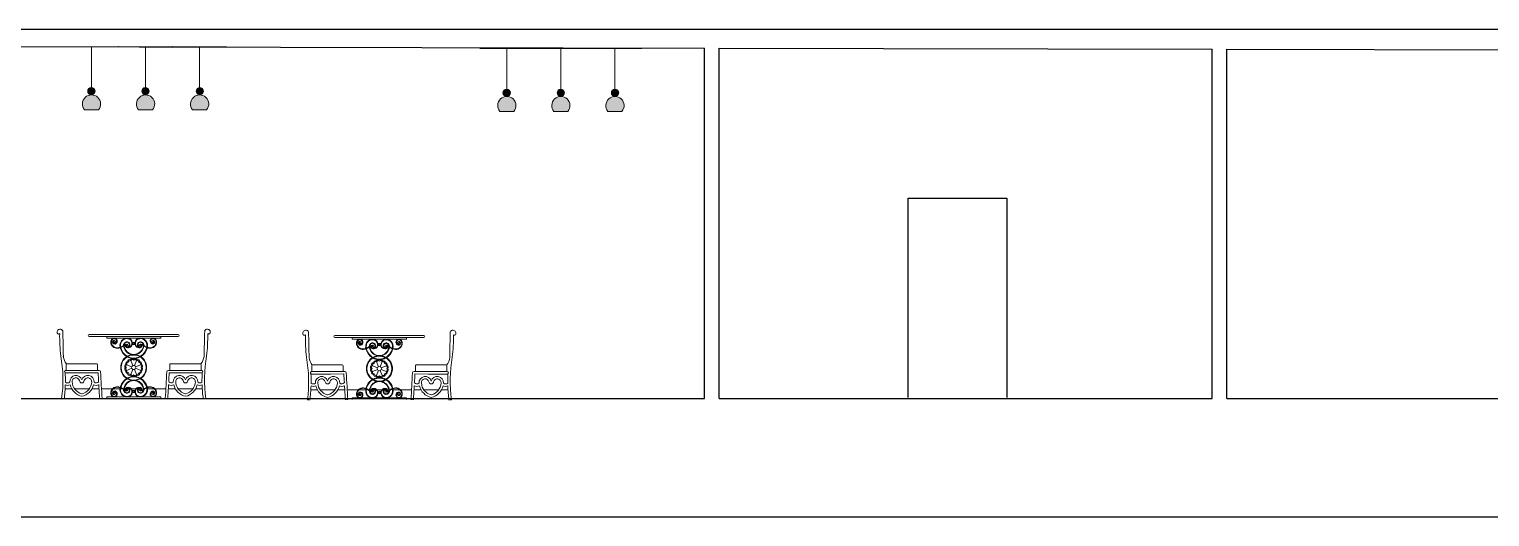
# Model space of a CAD drawing. Header units: millimetres. Extents: x -315744025 to 315695903, y -17416609 to 215511297.
# Drawn here: x 546345 to 561164, y 144005 to 148955 of the extents above; entities that cross this region are included whole.
import ezdxf

# ---------------------------------------------------------------- set-up
doc = ezdxf.new("R2010")
doc.units = ezdxf.units.MM
doc.layers.add('finiture', color=7, linetype='Continuous', lineweight=20)

msp = doc.modelspace()

# ---------------------------------------------------------------- hatches: boundary and pattern name
at = {"layer": 'finiture', "linetype": 'ByBlock'}
h = msp.add_hatch(color=41, dxfattribs=at)
h.dxf.hatch_style = 1
h.set_gradient(color1=(241, 214, 126), color2=(242, 217, 136), rotation=90, one_color=1, tint=0.74, name='INVCURVED')
h.paths.add_polyline_path([(546938, 148325, -1), (547013, 148325, -0.402801), (546977, 148287, -0.635581), (547048, 148136), (546906, 148136, -0.627689), (546975, 148287, -0.409373)])
at = {"layer": 'finiture'}
h = msp.add_hatch(color=8, dxfattribs=at)
h.dxf.hatch_style = 1
h.set_gradient(color1=(126, 114, 99), color2=(86, 77, 67), rotation=135, one_color=1, tint=0.3, name='HEMISPHERICAL')
h.paths.add_polyline_path([(546977, 148287, 0.402801), (547013, 148325, 1), (546938, 148325, 0.409373), (546975, 148287, -0.005642)])
at = {"layer": 'finiture', "linetype": 'ByBlock'}
h = msp.add_hatch(color=201, dxfattribs=at)
h.dxf.hatch_style = 1
h.set_gradient(color1=(214, 126, 241), color2=(217, 136, 242), rotation=90, one_color=1, tint=0.74, name='INVCURVED')
h.paths.add_polyline_path([(547487, 148325, -1), (547562, 148325, -0.402801), (547526, 148287, -0.635581), (547597, 148136), (547454, 148136, -0.627689), (547523, 148287, -0.409373)])
at = {"layer": 'finiture'}
h = msp.add_hatch(color=8, dxfattribs=at)
h.dxf.hatch_style = 1
h.set_gradient(color1=(126, 114, 99), color2=(86, 77, 67), rotation=135, one_color=1, tint=0.3, name='HEMISPHERICAL')
h.paths.add_polyline_path([(547526, 148287, 0.402801), (547562, 148325, 1), (547487, 148325, 0.409373), (547523, 148287, -0.005642)])
h = msp.add_hatch(color=8, dxfattribs=at)
h.dxf.hatch_style = 1
h.set_gradient(color1=(126, 114, 99), color2=(86, 77, 67), rotation=135, one_color=1, tint=0.3, name='HEMISPHERICAL')
h.paths.add_polyline_path([(548074, 148287, -0.005642), (548076, 148287, 0.409373), (548113, 148325, 1), (548038, 148325, 0.402801)])
at = {"layer": 'finiture', "linetype": 'ByBlock'}
h = msp.add_hatch(color=41, dxfattribs=at)
h.dxf.hatch_style = 1
h.set_gradient(color1=(241, 214, 126), color2=(242, 217, 136), rotation=90, one_color=1, tint=0.74, name='INVCURVED')
h.paths.add_polyline_path([(551152, 148309, -1), (551227, 148309, -0.402801), (551191, 148272, -0.635581), (551262, 148120), (551120, 148120, -0.627689), (551189, 148272, -0.409373)])
at = {"layer": 'finiture'}
h = msp.add_hatch(color=8, dxfattribs=at)
h.dxf.hatch_style = 1
h.set_gradient(color1=(126, 114, 99), color2=(86, 77, 67), rotation=135, one_color=1, tint=0.3, name='HEMISPHERICAL')
h.paths.add_polyline_path([(551191, 148272, 0.402801), (551227, 148309, 1), (551152, 148309, 0.409373), (551189, 148272, -0.005642)])
at = {"layer": 'finiture', "linetype": 'ByBlock'}
h = msp.add_hatch(color=201, dxfattribs=at)
h.dxf.hatch_style = 1
h.set_gradient(color1=(214, 126, 241), color2=(217, 136, 242), rotation=90, one_color=1, tint=0.74, name='INVCURVED')
h.paths.add_polyline_path([(551700, 148309, -1), (551775, 148309, -0.402801), (551739, 148272, -0.635581), (551810, 148120), (551668, 148120, -0.627689), (551737, 148272, -0.409373)])
at = {"layer": 'finiture'}
h = msp.add_hatch(color=8, dxfattribs=at)
h.dxf.hatch_style = 1
h.set_gradient(color1=(126, 114, 99), color2=(86, 77, 67), rotation=135, one_color=1, tint=0.3, name='HEMISPHERICAL')
h.paths.add_polyline_path([(551739, 148272, 0.402801), (551775, 148309, 1), (551700, 148309, 0.409373), (551737, 148272, -0.005642)])
h = msp.add_hatch(color=8, dxfattribs=at)
h.dxf.hatch_style = 1
h.set_gradient(color1=(126, 114, 99), color2=(86, 77, 67), rotation=135, one_color=1, tint=0.3, name='HEMISPHERICAL')
h.paths.add_polyline_path([(552288, 148272, -0.005642), (552290, 148272, 0.409373), (552327, 148309, 1), (552252, 148309, 0.402801)])
at = {"layer": 'finiture', "linetype": 'ByBlock'}
h = msp.add_hatch(color=242, dxfattribs=at)
h.dxf.hatch_style = 1
h.set_gradient(color1=(219, 36, 66), color2=(236, 141, 157), rotation=90, one_color=1, tint=0.74, name='INVCURVED')
h.paths.add_polyline_path([(548145, 148136, 0.635581), (548074, 148287, -0.01392), (548072, 148287, 0.627689), (548003, 148136)])
h = msp.add_hatch(color=242, dxfattribs=at)
h.dxf.hatch_style = 1
h.set_gradient(color1=(219, 36, 66), color2=(236, 141, 157), rotation=90, one_color=1, tint=0.74, name='INVCURVED')
h.paths.add_polyline_path([(552359, 148120, 0.635581), (552288, 148272, -0.01392), (552286, 148272, 0.627689), (552217, 148120)])

# ---------------------------------------------------------------- linework, layer by layer
for p, q in [((533346, 148955), (620496, 148955)), ((533576, 148804), (553196, 148762)), ((553196, 145205), (553196, 148762)), ((553346, 148762), (558346, 148752)), ((553346, 145205), (553346, 148762)), ((558346, 145205), (558346, 148752)), ((558496, 148751), (568346, 148730)), ((558496, 145205), (558496, 148751)), ((555263, 145214), (555263, 147238)), ((555263, 147238), (556263, 147238)), ((556263, 147238), (556263, 145214)), ((533576, 145205), (553196, 145205)), ((533576, 145205), (553196, 145205)), ((553346, 145205), (558346, 145205)), ((553346, 145205), (558346, 145205)), ((558496, 145205), (568346, 145205)), ((558496, 145205), (568346, 145205)), ((519329, 144005), (638502, 144005))]:
    msp.add_line(p, q)
at = {"layer": 'finiture'}
for p, q in [((546703, 148776), (548348, 148776)), ((547251, 148776), (546703, 148776)), ((546977, 148776), (546977, 148362)), ((547526, 148776), (547526, 148362)), ((548074, 148776), (548074, 148362)), ((550916, 148760), (552562, 148760)), ((551465, 148760), (550916, 148760)), ((551191, 148760), (551191, 148347)), ((551739, 148760), (551739, 148347)), ((552288, 148760), (552288, 148347)), ((546906, 148136), (547048, 148136)), ((547454, 148136), (547597, 148136)), ((548145, 148136), (548003, 148136)), ((551120, 148120), (551262, 148120)), ((551668, 148120), (551810, 148120)), ((552359, 148120), (552217, 148120)), ((547131, 145818), (547131, 145835)), ((547131, 145835), (547680, 145835)), ((547131, 145818), (547680, 145818)), ((547680, 145818), (547680, 145835)), ((549623, 145807), (549623, 145824)), ((549623, 145824), (550173, 145824)), ((550173, 145807), (550173, 145824)), ((549623, 145807), (550173, 145807)), ((546721, 145490), (546721, 145549)), ((546731, 145559), (547028, 145559)), ((546909, 145559), (546944, 145559)), ((547038, 145490), (547038, 145549)), ((547327, 145552), (547386, 145528)), ((547373, 145598), (547397, 145539)), ((547437, 145598), (547413, 145539)), ((547483, 145552), (547425, 145528)), ((547772, 145490), (547772, 145549)), ((548080, 145559), (547782, 145559)), ((547901, 145559), (547867, 145559)), ((548089, 145490), (548089, 145549)), ((549214, 145479), (549214, 145538)), ((549223, 145548), (549521, 145548)), ((549402, 145548), (549436, 145548)), ((549531, 145479), (549531, 145538)), ((549820, 145541), (549878, 145517)), ((549866, 145587), (549890, 145528)), ((549930, 145587), (549906, 145528)), ((549976, 145541), (549917, 145517)), ((550265, 145479), (550265, 145538)), ((550572, 145548), (550275, 145548)), ((550394, 145548), (550359, 145548)), ((550582, 145479), (550582, 145538)), ((546909, 145466), (546710, 145465)), ((546909, 145490), (546716, 145490)), ((546909, 145490), (547043, 145490)), ((546909, 145466), (547045, 145466)), ((547043, 145490), (547053, 145491)), ((547327, 145488), (547386, 145512)), ((547397, 145500), (547373, 145442)), ((547437, 145442), (547413, 145500)), ((547483, 145488), (547425, 145512)), ((547768, 145490), (547757, 145491)), ((547901, 145466), (547765, 145466)), ((547901, 145490), (547768, 145490)), ((547901, 145490), (548094, 145490)), ((547901, 145466), (548100, 145465)), ((549402, 145454), (549203, 145454)), ((549402, 145479), (549209, 145479)), ((549402, 145479), (549535, 145479)), ((549402, 145454), (549538, 145455)), ((549535, 145479), (549546, 145480)), ((549820, 145477), (549878, 145501)), ((549890, 145489), (549866, 145431)), ((549930, 145431), (549906, 145489)), ((549976, 145477), (549917, 145501)), ((550260, 145479), (550250, 145480)), ((550394, 145454), (550258, 145455)), ((550394, 145479), (550260, 145479)), ((550394, 145479), (550587, 145479)), ((550394, 145454), (550593, 145454)), ((546709, 145303), (546776, 145303)), ((546806, 145303), (546953, 145303)), ((546982, 145303), (547054, 145303)), ((547079, 145303), (547189, 145303)), ((547196, 145303), (547266, 145303)), ((547271, 145303), (547303, 145303)), ((547308, 145303), (547321, 145303)), ((547326, 145303), (547358, 145303)), ((547364, 145303), (547375, 145303)), ((547382, 145303), (547428, 145303)), ((547428, 145303), (547382, 145303)), ((547447, 145303), (547435, 145303)), ((547484, 145303), (547453, 145303)), ((547614, 145303), (547544, 145303)), ((547732, 145303), (547622, 145303)), ((547828, 145303), (547756, 145303)), ((548005, 145303), (547857, 145303)), ((548101, 145303), (548034, 145303)), ((549202, 145292), (549269, 145292)), ((549299, 145292), (549446, 145292)), ((549475, 145292), (549547, 145292)), ((549571, 145292), (549682, 145292)), ((549689, 145292), (549759, 145292)), ((549764, 145292), (549796, 145292)), ((549801, 145292), (549813, 145292)), ((549819, 145292), (549851, 145292)), ((549857, 145292), (549868, 145292)), ((549875, 145292), (549921, 145292)), ((549921, 145292), (549875, 145292)), ((549939, 145292), (549928, 145292)), ((549977, 145292), (549945, 145292)), ((550107, 145292), (550037, 145292)), ((550225, 145292), (550114, 145292)), ((550321, 145292), (550249, 145292)), ((550497, 145292), (550350, 145292)), ((550594, 145292), (550527, 145292)), ((546675, 145204), (546690, 145204)), ((547085, 145205), (547070, 145205)), ((547131, 145222), (547131, 145205)), ((547131, 145222), (547680, 145222)), ((547680, 145222), (547680, 145205)), ((547725, 145205), (547740, 145205)), ((548136, 145204), (548121, 145204)), ((549167, 145193), (549182, 145193)), ((549578, 145194), (549563, 145194)), ((549623, 145211), (549623, 145194)), ((549623, 145211), (550173, 145211)), ((550173, 145211), (550173, 145194)), ((550218, 145194), (550233, 145194)), ((550628, 145193), (550614, 145193))]:
    msp.add_line(p, q, dxfattribs=at)
at = {"layer": 'finiture', "linetype": 'Continuous'}
for p, q in [((546953, 145855), (547857, 145855)), ((547131, 145835), (546953, 145835)), ((547680, 145835), (547857, 145835)), ((549446, 145844), (550350, 145844)), ((549623, 145824), (549446, 145824)), ((550173, 145824), (550350, 145824))]:
    msp.add_line(p, q, dxfattribs=at)
at = {"layer": 'finiture'}
for centre, radius in [((546976, 148325), 37.5), ((547524, 148325), 37.5), ((548076, 148325), 37.5), ((551189, 148309), 37.5), ((551738, 148309), 37.5), ((552289, 148309), 37.5), ((547405, 145764), 13.3), ((547405, 145764), 8.07), ((549898, 145753), 13.3), ((549898, 145753), 8.07), ((547405, 145520), 127), ((547405, 145520), 21.1), ((549898, 145509), 127), ((549898, 145509), 21.1), ((547405, 145276), 13.3), ((547405, 145276), 8.07), ((549898, 145265), 13.3), ((549898, 145265), 8.07)]:
    msp.add_circle(centre, radius, dxfattribs=at)
for centre, radius, start, end in [((546977, 148195), 92.5, 320.243, 219.757), ((547526, 148195), 92.5, 320.243, 219.757), ((548074, 148195), 92.5, 320.243, 219.757), ((551191, 148179), 92.5, 320.243, 219.757), ((551739, 148179), 92.5, 320.243, 219.757), ((552288, 148179), 92.5, 320.243, 219.757), ((546657, 145880), 28.6, 90, 215.6526), ((546644, 145873), 13.8, 219.7869, 317.8232), ((548280, 145829), 1626, 178.805, 186.7973), ((546662, 145885), 24.3, 16.9293, 103.3523), ((527904, 145334), 18790, 0.9021, 1.705), ((547206, 145787), 31.4, 101.1513, 157.4043), ((547207, 145778), 39.8, 83.1603, 100.57), ((547206, 145787), 31.4, 310.066, 81.9368), ((547336, 145742), 76.5, 83.1603, 100.57), ((547338, 145765), 53.4, 9.4446, 82.5044), ((547472, 145765), 53.4, 97.4956, 170.5554), ((547474, 145742), 76.5, 79.43, 96.8397), ((547604, 145787), 31.4, 98.0632, 229.934), ((547604, 145778), 39.8, 79.43, 96.8397), ((547604, 145787), 31.4, 22.5957, 78.8487), ((566907, 145334), 18790, 178.295, 179.0979), ((548148, 145885), 24.3, 76.6477, 163.0707), ((546530, 145829), 1626, 353.2027, 1.195), ((548154, 145880), 28.6, 324.3474, 90), ((548166, 145873), 13.8, 222.1768, 320.2131), ((549149, 145869), 28.6, 90, 215.6526), ((549137, 145862), 13.8, 219.7869, 317.8232), ((550773, 145818), 1626, 178.805, 186.7973), ((549155, 145874), 24.3, 16.9293, 103.3523), ((530397, 145323), 18790, 0.9021, 1.705), ((569399, 145323), 18790, 178.295, 179.0979), ((550641, 145874), 24.3, 76.6477, 163.0707), ((549023, 145818), 1626, 353.2027, 1.195), ((550646, 145869), 28.6, 324.3474, 90), ((550659, 145862), 13.8, 222.1768, 320.2131), ((515149, 145228), 31545, 0.7341, 0.8101), ((547217, 145779), 43.9, 153.5386, 180), ((547237, 145779), 64.3, 179.4721, 274.7367), ((547217, 145779), 38.7, 153.5386, 180.2302), ((547237, 145779), 59.1, 179.4721, 274.7367), ((547206, 145787), 26.1, 103.4223, 157.4043), ((547206, 145779), 16, 79.5327, 188.2806), ((547212, 145780), 22.1, 188.2806, 310.066), ((547206, 145779), 10.8, 79.5327, 188.2806), ((547212, 145780), 16.8, 188.2806, 310.066), ((547207, 145778), 34.6, 83.1603, 100.57), ((547212, 145783), 7.89, 117.9053, 266.3196), ((547209, 145783), 11.6, 7.4355, 89.6017), ((547206, 145787), 26.1, 310.066, 80.308), ((547212, 145783), 8.74, 266.3196, 7.4355), ((547221, 145859), 141, 278.5144, 289.1866), ((547219, 145868), 155, 278.742, 288.7016), ((547345, 145743), 79.2, 153.426, 183.2603), ((547408, 145753), 143, 185.5938, 269.0149), ((547345, 145743), 74.1, 153.4239, 183.076), ((547408, 145753), 137, 185.5938, 268.6744), ((547221, 145859), 141, 291.3473, 303.03), ((547336, 145750), 68, 101.1513, 157.4043), ((547219, 145868), 155, 290.6568, 301.6405), ((547336, 145750), 62.7, 101.706, 157.4231), ((547342, 145695), 63.7, 128.4485, 133.2387), ((547297, 145742), 1.31, 303.03, 313.2387), ((547342, 145695), 58.5, 132.0512, 135.1883), ((547299, 145737), 1.31, 301.6405, 315.1883), ((547299, 145737), 1.31, 301.6405, 315.1883), ((547346, 145743), 43.9, 153.5386, 180), ((547408, 145753), 106, 185.5938, 255.7575), ((547336, 145750), 31.4, 101.1513, 157.4043), ((547346, 145743), 38.7, 153.5386, 180.2302), ((547342, 145695), 58.5, 110.2759, 125.9923), ((547408, 145753), 101, 185.5938, 268.6056), ((547342, 145695), 63.7, 95.4968, 122.21), ((547336, 145750), 26.1, 103.4223, 157.4043), ((547336, 145742), 16, 152.3224, 188.2806), ((547342, 145743), 22.1, 188.2806, 268.4863), ((547336, 145742), 71.2, 83.1603, 100.57), ((547336, 145742), 10.8, 79.5327, 188.2806), ((547342, 145743), 16.8, 188.2806, 310.066), ((547336, 145742), 39.8, 83.1603, 100.57), ((547336, 145742), 34.6, 83.1603, 100.57), ((547341, 145746), 7.89, 117.9053, 266.3196), ((547342, 145695), 58.5, 95.4968, 98.9032), ((547336, 145742), 16, 79.5327, 90), ((547338, 145746), 11.6, 7.4355, 89.6017), ((547336, 145750), 31.4, 310.066, 81.9368), ((547336, 145750), 26.1, 310.066, 80.308), ((547349, 145764), 43.4, 260.3752, 13.2734), ((547341, 145747), 8.74, 266.3196, 7.4355), ((547341, 145720), 1.31, 80.3752, 88.4863), ((547338, 145765), 48.1, 9.4446, 82.5044), ((547349, 145764), 38.1, 281.4592, 13.2734), ((547403, 145753), 101, 271.3944, 354.053), ((547403, 145753), 143, 270.9851, 354.4062), ((547403, 145753), 137, 271.3256, 354.4062), ((547462, 145764), 43.4, 166.7266, 279.6248), ((547462, 145764), 38.1, 166.7266, 258.5408), ((547472, 145765), 48.1, 97.4956, 170.5554), ((547403, 145753), 106, 284.2425, 351.8348), ((547475, 145750), 31.4, 98.0632, 229.934), ((547475, 145750), 26.1, 99.692, 229.934), ((547469, 145743), 16.8, 229.934, 351.7194), ((547472, 145746), 11.6, 90.3983, 172.5645), ((547469, 145747), 8.74, 172.5645, 273.6804), ((547474, 145742), 71.2, 79.43, 96.8397), ((547469, 145743), 22.1, 271.5137, 351.7194), ((547469, 145720), 1.31, 91.5137, 99.6248), ((547474, 145742), 39.8, 79.43, 96.8397), ((547474, 145742), 34.6, 79.43, 96.8397), ((547469, 145746), 7.89, 273.6804, 62.0947), ((547475, 145742), 16, 75.3347, 100.4673), ((547475, 145742), 10.8, 351.7194, 100.4673), ((547469, 145695), 63.7, 59.6119, 80.8315), ((547475, 145750), 31.4, 22.5957, 78.8487), ((547475, 145750), 26.1, 358.9733, 76.5777), ((547475, 145750), 62.7, 22.5769, 78.294), ((547475, 145750), 68, 22.5957, 78.8487), ((547475, 145742), 16, 351.7194, 27.6776), ((547469, 145695), 58.5, 54.0077, 69.7241), ((547464, 145743), 43.9, 1.5633, 26.4614), ((547589, 145859), 141, 234.9159, 248.6527), ((547591, 145868), 155, 237.1933, 249.3432), ((547466, 145743), 74.1, 356.924, 26.5761), ((547466, 145743), 79.2, 356.7397, 26.574), ((547591, 145868), 155, 251.2984, 261.258), ((547589, 145859), 141, 250.8134, 261.4856), ((547573, 145779), 64.3, 265.2633, 0.5279), ((547573, 145779), 59.1, 265.2633, 0.5279), ((547604, 145787), 26.1, 99.692, 229.934), ((547598, 145780), 22.1, 229.934, 351.7194), ((547598, 145780), 16.8, 229.934, 351.7194), ((547598, 145783), 8.74, 172.5645, 273.6804), ((547601, 145783), 11.6, 90.3983, 172.5645), ((547598, 145783), 7.89, 273.6804, 62.0947), ((547604, 145778), 34.6, 79.43, 96.8397), ((547604, 145779), 16, 351.7194, 100.4673), ((547604, 145779), 10.8, 351.7194, 100.4673), ((547604, 145787), 26.1, 22.5957, 76.5777), ((547594, 145779), 38.7, 359.7698, 26.4614), ((547594, 145779), 43.9, 0, 26.4614), ((579661, 145228), 31545, 179.1899, 179.2659), ((549710, 145768), 43.9, 153.5386, 180), ((549730, 145768), 64.3, 179.4721, 274.7367), ((549699, 145776), 31.4, 101.1513, 157.4043), ((549710, 145768), 38.7, 153.5386, 180.2302), ((549730, 145768), 59.1, 179.4721, 274.7367), ((549699, 145776), 26.1, 103.4223, 157.4043), ((549699, 145768), 16, 79.5327, 188.2806), ((549705, 145769), 22.1, 188.2806, 310.066), ((549699, 145768), 10.8, 79.5327, 188.2806), ((549705, 145769), 16.8, 188.2806, 310.066), ((549699, 145767), 39.8, 83.1603, 100.57), ((549699, 145767), 34.6, 83.1603, 100.57), ((549705, 145772), 7.89, 117.9053, 266.3196), ((549702, 145772), 11.6, 7.4355, 89.6017), ((549699, 145776), 31.4, 310.066, 81.9368), ((549699, 145776), 26.1, 310.066, 80.308), ((549705, 145772), 8.74, 266.3196, 7.4355), ((549714, 145848), 141, 278.5144, 289.1866), ((549712, 145856), 155, 278.742, 288.7016), ((549838, 145732), 79.2, 153.426, 183.2603), ((549900, 145742), 143, 185.5938, 269.0149), ((549838, 145732), 74.1, 153.4239, 183.076), ((549900, 145742), 137, 185.5938, 268.6744), ((549714, 145848), 141, 291.3473, 303.03), ((549828, 145739), 68, 101.1513, 157.4043), ((549712, 145856), 155, 290.6568, 301.6405), ((549828, 145739), 62.7, 101.706, 157.4231), ((549835, 145684), 63.7, 128.4485, 133.2387), ((549790, 145731), 1.31, 303.03, 313.2387), ((549835, 145684), 58.5, 132.0512, 135.1883), ((549792, 145726), 1.31, 301.6405, 315.1883), ((549792, 145726), 1.31, 301.6405, 315.1883), ((549839, 145732), 43.9, 153.5386, 180), ((549900, 145742), 106, 185.5938, 255.7575), ((549828, 145739), 31.4, 101.1513, 157.4043), ((549839, 145732), 38.7, 153.5386, 180.2302), ((549835, 145684), 58.5, 110.2759, 125.9923), ((549900, 145742), 101, 185.5938, 268.6056), ((549835, 145684), 63.7, 95.4968, 122.21), ((549828, 145739), 26.1, 103.4223, 157.4043), ((549828, 145731), 16, 152.3224, 188.2806), ((549834, 145732), 22.1, 188.2806, 268.4863), ((549829, 145731), 76.5, 83.1603, 100.57), ((549829, 145731), 71.2, 83.1603, 100.57), ((549828, 145731), 10.8, 79.5327, 188.2806), ((549834, 145732), 16.8, 188.2806, 310.066), ((549829, 145731), 39.8, 83.1603, 100.57), ((549829, 145731), 34.6, 83.1603, 100.57), ((549835, 145684), 58.5, 95.4968, 98.9032), ((549834, 145735), 7.89, 117.9053, 266.3196), ((549828, 145731), 16, 79.5327, 90), ((549831, 145735), 11.6, 7.4355, 89.6017), ((549828, 145739), 31.4, 310.066, 81.9368), ((549828, 145739), 26.1, 310.066, 80.308), ((549841, 145753), 43.4, 260.3752, 13.2734), ((549834, 145736), 8.74, 266.3196, 7.4355), ((549834, 145709), 1.31, 80.3752, 88.4863), ((549831, 145754), 48.1, 9.4446, 82.5044), ((549831, 145754), 53.4, 9.4446, 82.5044), ((549841, 145753), 38.1, 281.4592, 13.2734), ((549895, 145742), 101, 271.3944, 354.053), ((549895, 145742), 143, 270.9851, 354.4062), ((549895, 145742), 137, 271.3256, 354.4062), ((549955, 145753), 43.4, 166.7266, 279.6248), ((549965, 145754), 53.4, 97.4956, 170.5554), ((549955, 145753), 38.1, 166.7266, 258.5408), ((549965, 145754), 48.1, 97.4956, 170.5554), ((549895, 145742), 106, 284.2425, 351.8348), ((549967, 145739), 31.4, 98.0632, 229.934), ((549967, 145739), 26.1, 99.692, 229.934), ((549961, 145732), 16.8, 229.934, 351.7194), ((549965, 145735), 11.6, 90.3983, 172.5645), ((549962, 145736), 8.74, 172.5645, 273.6804), ((549967, 145731), 76.5, 79.43, 96.8397), ((549967, 145731), 71.2, 79.43, 96.8397), ((549967, 145731), 39.8, 79.43, 96.8397), ((549962, 145735), 7.89, 273.6804, 62.0947), ((549961, 145732), 22.1, 271.5137, 351.7194), ((549962, 145709), 1.31, 91.5137, 99.6248), ((549967, 145731), 34.6, 79.43, 96.8397), ((549967, 145731), 16, 75.3347, 100.4673), ((549967, 145731), 10.8, 351.7194, 100.4673), ((549961, 145684), 63.7, 59.6119, 80.8315), ((549967, 145739), 31.4, 22.5957, 78.8487), ((549967, 145739), 26.1, 358.9733, 76.5777), ((549967, 145739), 62.7, 22.5769, 78.294), ((549967, 145739), 68, 22.5957, 78.8487), ((549967, 145731), 16, 351.7194, 27.6776), ((549961, 145684), 58.5, 54.0077, 69.7241), ((549957, 145732), 43.9, 1.5633, 26.4614), ((550084, 145856), 155, 237.1933, 249.3432), ((550082, 145848), 141, 234.9159, 248.6527), ((549958, 145732), 74.1, 356.924, 26.5761), ((549958, 145732), 79.2, 356.7397, 26.574), ((550084, 145856), 155, 251.2984, 261.258), ((550082, 145848), 141, 250.8134, 261.4856), ((550066, 145768), 64.3, 265.2633, 0.5279), ((550066, 145768), 59.1, 265.2633, 0.5279), ((550097, 145776), 31.4, 98.0632, 229.934), ((550097, 145776), 26.1, 99.692, 229.934), ((550091, 145769), 22.1, 229.934, 351.7194), ((550091, 145769), 16.8, 229.934, 351.7194), ((550094, 145772), 11.6, 90.3983, 172.5645), ((550091, 145772), 8.74, 172.5645, 273.6804), ((550096, 145767), 39.8, 79.43, 96.8397), ((550096, 145767), 34.6, 79.43, 96.8397), ((550091, 145772), 7.89, 273.6804, 62.0947), ((550097, 145768), 16, 351.7194, 100.4673), ((550097, 145768), 10.8, 351.7194, 100.4673), ((550097, 145776), 31.4, 22.5957, 78.8487), ((550097, 145776), 26.1, 22.5957, 76.5777), ((550086, 145768), 38.7, 359.7698, 26.4614), ((550086, 145768), 43.9, 0, 26.4614), ((545303, 145391), 1384, 352.2306, 10.2177), ((546837, 145649), 147, 186.7849, 219.3659), ((546731, 145549), 9.84, 90.0861, 180.0861), ((547028, 145549), 9.84, 0.0861, 90.0861), ((549601, 145636), 2567, 181.7754, 181.7774), ((547405, 145520), 132, 100.3018, 79.6982), ((547333, 145534), 19, 108.4944, 229.0056), ((547333, 145534), 19, 108.4944, 229.0056), ((547340, 145533), 16, 102.0308, 232.3546), ((547344, 145561), 19, 85.9944, 206.5056), ((547350, 145557), 16, 79.5308, 209.8546), ((547364, 145581), 19, 63.4944, 184.0056), ((547368, 145575), 16, 57.0308, 187.3546), ((547391, 145592), 19, 40.9944, 161.5056), ((547392, 145585), 16, 34.5308, 164.8546), ((547419, 145592), 19, 18.4944, 139.0056), ((547418, 145585), 16, 12.0308, 142.3546), ((547442, 145575), 16, 349.5308, 119.8546), ((547446, 145581), 19, 355.9944, 116.5056), ((547460, 145557), 16, 327.0308, 97.3546), ((547466, 145561), 19, 333.4944, 94.0056), ((547470, 145533), 16, 304.5308, 74.8546), ((547477, 145534), 19, 310.9944, 71.5056), ((547782, 145549), 9.84, 89.9139, 179.9139), ((545209, 145636), 2567, 358.2226, 358.2246), ((548080, 145549), 9.84, 359.9139, 89.9139), ((547973, 145649), 147, 320.6341, 353.2151), ((549507, 145391), 1384, 169.7823, 187.7694), ((547796, 145380), 1384, 352.2306, 10.2177), ((517642, 145217), 31545, 0.7341, 0.8101), ((549330, 145638), 147, 186.7849, 219.3659), ((549223, 145538), 9.84, 90.0861, 180.0861), ((549521, 145538), 9.84, 0.0861, 90.0861), ((552094, 145625), 2567, 181.7754, 181.7774), ((549898, 145509), 132, 100.3018, 79.6982), ((549826, 145523), 19, 108.4944, 229.0056), ((549826, 145523), 19, 108.4944, 229.0056), ((549833, 145522), 16, 102.0308, 232.3546), ((549837, 145550), 19, 85.9944, 206.5056), ((549843, 145545), 16, 79.5308, 209.8546), ((549857, 145570), 19, 63.4944, 184.0056), ((549861, 145564), 16, 57.0308, 187.3546), ((549884, 145581), 19, 40.9944, 161.5056), ((549885, 145574), 16, 34.5308, 164.8546), ((549912, 145581), 19, 18.4944, 139.0056), ((549911, 145574), 16, 12.0308, 142.3546), ((549934, 145564), 16, 349.5308, 119.8546), ((549939, 145570), 19, 355.9944, 116.5056), ((549953, 145546), 16, 327.0308, 97.3546), ((549959, 145550), 19, 333.4944, 94.0056), ((549963, 145522), 16, 304.5308, 74.8546), ((549970, 145523), 19, 310.9944, 71.5056), ((550275, 145538), 9.84, 89.9139, 179.9139), ((547702, 145625), 2567, 358.2226, 358.2246), ((550572, 145538), 9.84, 359.9139, 89.9139), ((550466, 145638), 147, 320.6341, 353.2151), ((582154, 145217), 31545, 179.1899, 179.2659), ((552000, 145380), 1384, 169.7823, 187.7694), ((546717, 145478), 12.3, 86.6469, 273.5253), ((545303, 145391), 1409, 359.2595, 3.0033), ((546734, 145395), 31.3, 225.1543, 313.9523), ((546819, 145377), 63, 15.1339, 183.4392), ((546819, 145377), 38.4, 15.1339, 183.4392), ((546914, 145382), 134, 183.4392, 254.5764), ((546879, 145388), 23.8, 182.4507, 357.5493), ((546940, 145377), 63, 356.5608, 164.8661), ((546845, 145382), 134, 285.4236, 356.5608), ((546940, 145377), 38.4, 356.5608, 164.8661), ((547025, 145395), 31.3, 226.0477, 322.9142), ((557465, 145940), 10431, 182.6062, 183.0973), ((547054, 145475), 15.7, 2.5572, 92.4706), ((557465, 145940), 10406, 182.5572, 184.0508), ((547408, 145287), 143, 91.3256, 174.4062), ((547408, 145287), 137, 91.3256, 174.4062), ((547408, 145287), 106, 104.2425, 174.4062), ((547408, 145287), 101, 91.3944, 174.4062), ((547333, 145506), 19, 130.9944, 251.5056), ((547333, 145506), 19, 130.9944, 251.5056), ((547340, 145507), 16, 124.5308, 254.8546), ((547344, 145479), 19, 153.4944, 274.0056), ((547350, 145483), 16, 147.0308, 277.3546), ((547364, 145459), 19, 175.9944, 296.5056), ((547369, 145465), 16, 169.5308, 299.8546), ((547391, 145448), 19, 198.4944, 319.0056), ((547393, 145455), 16, 192.0308, 322.3546), ((547418, 145455), 16, 214.5308, 344.8546), ((547419, 145448), 19, 220.9944, 341.5056), ((547403, 145287), 101, 5.5938, 88.6056), ((547403, 145287), 143, 5.5938, 88.6744), ((547403, 145287), 137, 5.5938, 88.6744), ((547403, 145287), 106, 5.5938, 75.7575), ((547442, 145465), 16, 237.0308, 7.3546), ((547446, 145459), 19, 243.4944, 4.0056), ((547460, 145483), 16, 259.5308, 29.8546), ((547466, 145479), 19, 265.9944, 26.5056), ((547470, 145507), 16, 282.0308, 52.3546), ((547477, 145506), 19, 288.4944, 49.0056), ((537345, 145940), 10406, 355.9492, 357.4428), ((547757, 145475), 15.7, 87.5294, 177.4428), ((537345, 145940), 10431, 356.9027, 357.3938), ((547786, 145395), 31.3, 217.0858, 313.9523), ((547870, 145377), 63, 15.1339, 183.4392), ((547870, 145377), 38.4, 15.1339, 183.4392), ((547965, 145382), 134, 183.4392, 254.5764), ((547931, 145388), 23.8, 182.4507, 357.5493), ((547992, 145377), 63, 356.5608, 164.8661), ((547897, 145382), 134, 285.4236, 356.5608), ((547992, 145377), 38.4, 356.5608, 164.8661), ((548076, 145395), 31.3, 226.0477, 314.8457), ((548093, 145478), 12.3, 266.4747, 93.3531), ((549507, 145391), 1409, 176.9967, 180.7405), ((549210, 145466), 12.3, 86.6469, 273.5253), ((547796, 145380), 1409, 359.2595, 3.0033), ((549311, 145366), 63, 15.1339, 183.4392), ((549311, 145366), 38.4, 15.1339, 183.4392), ((549372, 145377), 23.8, 182.4507, 357.5493), ((549433, 145366), 63, 356.5608, 164.8661), ((549433, 145366), 38.4, 356.5608, 164.8661), ((559958, 145929), 10431, 182.6062, 183.0973), ((549546, 145464), 15.7, 2.5572, 92.4706), ((559958, 145929), 10406, 182.5572, 184.0508), ((549900, 145276), 143, 91.3256, 174.4062), ((549900, 145276), 137, 91.3256, 174.4062), ((549900, 145276), 106, 104.2425, 174.4062), ((549900, 145276), 101, 91.3944, 174.4062), ((549826, 145495), 19, 130.9944, 251.5056), ((549826, 145495), 19, 130.9944, 251.5056), ((549833, 145496), 16, 124.5308, 254.8546), ((549837, 145468), 19, 153.4944, 274.0056), ((549843, 145472), 16, 147.0308, 277.3546), ((549857, 145448), 19, 175.9944, 296.5056), ((549861, 145454), 16, 169.5308, 299.8546), ((549884, 145437), 19, 198.4944, 319.0056), ((549885, 145444), 16, 192.0308, 322.3546), ((549911, 145444), 16, 214.5308, 344.8546), ((549912, 145437), 19, 220.9944, 341.5056), ((549895, 145276), 101, 5.5938, 88.6056), ((549895, 145276), 143, 5.5938, 88.6744), ((549895, 145276), 137, 5.5938, 88.6744), ((549895, 145276), 106, 5.5938, 75.7575), ((549935, 145454), 16, 237.0308, 7.3546), ((549939, 145448), 19, 243.4944, 4.0056), ((549953, 145472), 16, 259.5308, 29.8546), ((549959, 145468), 19, 265.9944, 26.5056), ((549963, 145496), 16, 282.0308, 52.3546), ((549970, 145495), 19, 288.4944, 49.0056), ((539838, 145929), 10406, 355.9492, 357.4428), ((550249, 145464), 15.7, 87.5294, 177.4428), ((539838, 145929), 10431, 356.9027, 357.3938), ((550363, 145366), 63, 15.1339, 183.4392), ((550363, 145366), 38.4, 15.1339, 183.4392), ((550424, 145377), 23.8, 182.4507, 357.5493), ((550485, 145366), 63, 356.5608, 164.8661), ((550485, 145366), 38.4, 356.5608, 164.8661), ((550586, 145466), 12.3, 266.4747, 93.3531), ((552000, 145380), 1409, 176.9967, 180.7405), ((545303, 145391), 1409, 352.2306, 358.0845), ((546734, 145395), 55.9, 246.0088, 297.3914), ((546914, 145382), 158, 193.3754, 257.5082), ((546879, 145258), 4.92, 254.5764, 285.4236), ((546845, 145382), 158, 282.4918, 346.6246), ((547025, 145395), 55.9, 242.6086, 298.4569), ((557465, 145940), 10431, 183.2638, 184.0508), ((547237, 145261), 64.3, 85.2633, 180.5279), ((547217, 145260), 43.9, 180, 206.4614), ((547206, 145253), 31.4, 202.5957, 258.8487), ((547237, 145261), 59.1, 85.2633, 180.5279), ((547217, 145260), 38.7, 179.7698, 206.4614), ((547206, 145253), 26.1, 202.5957, 256.5777), ((547206, 145261), 16, 171.7194, 280.4673), ((547212, 145260), 22.1, 49.934, 171.7194), ((547212, 145260), 16.8, 49.934, 171.7194), ((547206, 145261), 10.8, 171.7194, 280.4673), ((547207, 145262), 34.6, 259.43, 276.8397), ((547212, 145257), 7.89, 93.6804, 242.0947), ((547209, 145257), 11.6, 270.3983, 352.5645), ((547206, 145253), 31.4, 278.0632, 49.934), ((547206, 145253), 26.1, 279.692, 49.934), ((547212, 145257), 8.74, 352.5645, 93.6804), ((547219, 145172), 155, 71.2984, 81.258), ((547221, 145181), 141, 70.8134, 81.4856), ((547345, 145297), 79.2, 176.7397, 206.574), ((547345, 145297), 74.1, 176.924, 206.5761), ((547221, 145181), 141, 56.97, 68.6527), ((547219, 145172), 155, 58.3595, 69.3432), ((547336, 145290), 68, 202.5957, 258.8487), ((547336, 145290), 62.7, 202.5769, 258.294), ((547297, 145298), 1.31, 46.7613, 56.97), ((547342, 145345), 63.7, 226.7613, 231.5515), ((547299, 145303), 1.31, 44.8117, 58.3595), ((547299, 145303), 1.31, 44.8117, 58.3595), ((547342, 145345), 58.5, 224.8117, 227.9488), ((547346, 145297), 43.9, 180, 206.4614), ((547342, 145345), 58.5, 234.0077, 249.7241), ((547346, 145297), 38.7, 179.7698, 206.4614), ((547336, 145290), 31.4, 202.5957, 258.8487), ((547342, 145345), 63.7, 237.79, 264.5032), ((547336, 145290), 26.1, 202.5957, 256.5777), ((547342, 145297), 22.1, 91.5137, 171.7194), ((547336, 145298), 16, 171.7194, 280.4673), ((547336, 145298), 71.2, 259.43, 276.8397), ((547342, 145297), 16.8, 49.934, 171.7194), ((547336, 145298), 10.8, 171.7194, 280.4673), ((547336, 145298), 39.8, 259.43, 276.8397), ((547336, 145298), 34.6, 259.43, 276.8397), ((547341, 145294), 7.89, 93.6804, 242.0947), ((547338, 145294), 11.6, 270.3983, 352.5645), ((547336, 145290), 31.4, 278.0632, 49.934), ((547336, 145290), 26.1, 279.692, 49.934), ((547341, 145320), 1.31, 271.5137, 279.6248), ((547349, 145276), 43.4, 346.7266, 99.6248), ((547341, 145293), 8.74, 352.5645, 93.6804), ((547338, 145275), 48.1, 277.4956, 350.5554), ((547338, 145275), 53.4, 277.4956, 350.5554), ((547349, 145276), 38.1, 346.7266, 78.5408), ((547462, 145276), 43.4, 80.3752, 193.2734), ((547472, 145275), 53.4, 189.4446, 262.5044), ((547462, 145276), 38.1, 101.4592, 193.2734), ((547472, 145275), 48.1, 189.4446, 262.5044), ((547475, 145290), 31.4, 130.066, 261.9368), ((547475, 145290), 26.1, 130.066, 260.308), ((547469, 145297), 16.8, 8.2806, 130.066), ((547469, 145293), 8.74, 86.3196, 187.4355), ((547472, 145294), 11.6, 187.4355, 269.6017), ((547474, 145298), 71.2, 263.1603, 280.57), ((547469, 145320), 1.31, 260.3752, 268.4863), ((547469, 145297), 22.1, 8.2806, 88.4863), ((547469, 145294), 7.89, 297.9053, 86.3196), ((547474, 145298), 34.6, 263.1603, 280.57), ((547474, 145298), 39.8, 263.1603, 280.57), ((547475, 145298), 16, 259.5327, 8.2806), ((547475, 145298), 10.8, 259.5327, 8.2806), ((547469, 145345), 63.7, 279.1685, 302.21), ((547475, 145290), 26.1, 283.4223, 337.4043), ((547475, 145290), 31.4, 281.1513, 337.4043), ((547475, 145290), 62.7, 281.706, 337.4231), ((547475, 145290), 68, 281.1513, 337.4043), ((547469, 145345), 58.5, 290.2759, 305.9923), ((547464, 145297), 38.7, 333.5386, 0.2302), ((547464, 145297), 43.9, 333.5386, 0), ((547469, 145345), 58.5, 312.0512, 315.1883), ((547469, 145345), 63.7, 308.4485, 313.2387), ((547591, 145172), 155, 110.6568, 121.6405), ((547511, 145303), 1.31, 121.6405, 135.1883), ((547511, 145303), 1.31, 121.6405, 135.1883), ((547589, 145181), 141, 111.3473, 123.03), ((547513, 145298), 1.31, 123.03, 133.2387), ((547466, 145297), 74.1, 333.4239, 3.076), ((547466, 145297), 79.2, 333.426, 3.2603), ((547591, 145172), 155, 98.742, 108.7016), ((547589, 145181), 141, 98.5144, 109.1866), ((547573, 145261), 64.3, 359.4721, 94.7367), ((547573, 145261), 59.1, 359.4721, 94.7367), ((547604, 145253), 31.4, 130.066, 261.9368), ((547604, 145253), 26.1, 130.066, 260.308), ((547598, 145260), 22.1, 8.2806, 130.066), ((547598, 145260), 16.8, 8.2806, 130.066), ((547598, 145257), 8.74, 86.3196, 187.4355), ((547601, 145257), 11.6, 187.4355, 269.6017), ((547598, 145257), 7.89, 297.9053, 86.3196), ((547604, 145262), 34.6, 263.1603, 280.57), ((547604, 145261), 16, 259.5327, 8.2806), ((547604, 145261), 10.8, 259.5327, 8.2806), ((547604, 145253), 26.1, 283.4223, 337.4043), ((547604, 145253), 31.4, 281.1513, 337.4043), ((547594, 145260), 38.7, 333.5386, 0.2302), ((547594, 145260), 43.9, 333.5386, 0), ((537345, 145940), 10431, 355.9492, 356.7362), ((547786, 145395), 55.9, 241.5431, 297.3914), ((547965, 145382), 158, 193.3754, 257.5082), ((547931, 145258), 4.92, 254.5764, 285.4236), ((547897, 145382), 158, 282.4918, 346.6246), ((548076, 145395), 55.9, 242.6086, 293.9912), ((549507, 145391), 1409, 181.9155, 187.7694), ((547796, 145380), 1409, 352.2306, 358.0845), ((549227, 145384), 55.9, 246.0088, 297.3914), ((549227, 145384), 31.3, 225.1543, 313.9523), ((549406, 145371), 158, 193.3754, 257.5082), ((549406, 145371), 134, 183.4392, 254.5764), ((549372, 145247), 4.92, 254.5764, 285.4236), ((549338, 145371), 158, 282.4918, 346.6246), ((549338, 145371), 134, 285.4236, 356.5608), ((549517, 145384), 55.9, 242.6086, 298.4569), ((549517, 145384), 31.3, 226.0477, 322.9142), ((559958, 145929), 10431, 183.2638, 184.0508), ((549730, 145250), 64.3, 85.2633, 180.5279), ((549710, 145249), 43.9, 180, 206.4614), ((549699, 145242), 31.4, 202.5957, 258.8487), ((549730, 145250), 59.1, 85.2633, 180.5279), ((549710, 145249), 38.7, 179.7698, 206.4614), ((549699, 145242), 26.1, 202.5957, 256.5777), ((549705, 145249), 22.1, 49.934, 171.7194), ((549699, 145250), 16, 171.7194, 280.4673), ((549699, 145250), 10.8, 171.7194, 280.4673), ((549705, 145249), 16.8, 49.934, 171.7194), ((549705, 145246), 7.89, 93.6804, 242.0947), ((549702, 145246), 11.6, 270.3983, 352.5645), ((549699, 145242), 31.4, 278.0632, 49.934), ((549699, 145242), 26.1, 279.692, 49.934), ((549705, 145245), 8.74, 352.5645, 93.6804), ((549712, 145161), 155, 71.2984, 81.258), ((549714, 145170), 141, 70.8134, 81.4856), ((549838, 145286), 79.2, 176.7397, 206.574), ((549838, 145286), 74.1, 176.924, 206.5761), ((549714, 145170), 141, 56.97, 68.6527), ((549712, 145161), 155, 58.3595, 69.3432), ((549828, 145279), 68, 202.5957, 258.8487), ((549828, 145278), 62.7, 202.5769, 258.294), ((549790, 145287), 1.31, 46.7613, 56.97), ((549835, 145334), 63.7, 226.7613, 231.5515), ((549792, 145292), 1.31, 44.8117, 58.3595), ((549792, 145292), 1.31, 44.8117, 58.3595), ((549835, 145334), 58.5, 224.8117, 227.9488), ((549839, 145286), 43.9, 180, 206.4614), ((549828, 145279), 31.4, 202.5957, 258.8487), ((549835, 145334), 58.5, 234.0077, 249.7241), ((549839, 145286), 38.7, 179.7698, 206.4614), ((549835, 145334), 63.7, 237.79, 264.5032), ((549828, 145279), 26.1, 202.5957, 256.5777), ((549828, 145287), 16, 171.7194, 280.4673), ((549834, 145286), 22.1, 91.5137, 171.7194), ((549834, 145286), 16.8, 49.934, 171.7194), ((549828, 145287), 10.8, 171.7194, 280.4673), ((549829, 145287), 39.8, 259.43, 276.8397), ((549829, 145287), 34.6, 259.43, 276.8397), ((549834, 145283), 7.89, 93.6804, 242.0947), ((549831, 145282), 11.6, 270.3983, 352.5645), ((549828, 145279), 31.4, 278.0632, 49.934), ((549828, 145279), 26.1, 279.692, 49.934), ((549834, 145309), 1.31, 271.5137, 279.6248), ((549841, 145265), 43.4, 346.7266, 99.6248), ((549834, 145282), 8.74, 352.5645, 93.6804), ((549831, 145264), 48.1, 277.4956, 350.5554), ((549831, 145264), 53.4, 277.4956, 350.5554), ((549841, 145265), 38.1, 346.7266, 78.5408), ((549955, 145265), 43.4, 80.3752, 193.2734), ((549965, 145264), 53.4, 189.4446, 262.5044), ((549955, 145265), 38.1, 101.4592, 193.2734), ((549965, 145264), 48.1, 189.4446, 262.5044), ((549967, 145279), 31.4, 130.066, 261.9368), ((549967, 145279), 26.1, 130.066, 260.308), ((549961, 145286), 16.8, 8.2806, 130.066), ((549962, 145282), 8.74, 86.3196, 187.4355), ((549965, 145282), 11.6, 187.4355, 269.6017), ((549962, 145309), 1.31, 260.3752, 268.4863), ((549961, 145286), 22.1, 8.2806, 88.4863), ((549962, 145283), 7.89, 297.9053, 86.3196), ((549967, 145287), 39.8, 263.1603, 280.57), ((549967, 145287), 34.6, 263.1603, 280.57), ((549967, 145287), 16, 259.5327, 8.2806), ((549967, 145287), 10.8, 259.5327, 8.2806), ((549961, 145334), 63.7, 279.1685, 302.21), ((549967, 145279), 26.1, 283.4223, 337.4043), ((549967, 145279), 31.4, 281.1513, 337.4043), ((549967, 145278), 62.7, 281.706, 337.4231), ((549967, 145279), 68, 281.1513, 337.4043), ((549961, 145334), 58.5, 290.2759, 305.9923), ((549957, 145286), 38.7, 333.5386, 0.2302), ((549957, 145286), 43.9, 333.5386, 0), ((549961, 145334), 58.5, 312.0512, 315.1883), ((549961, 145334), 63.7, 308.4485, 313.2387), ((550084, 145161), 155, 110.6568, 121.6405), ((550004, 145292), 1.31, 121.6405, 135.1883), ((550004, 145292), 1.31, 121.6405, 135.1883), ((550082, 145170), 141, 111.3473, 123.03), ((550006, 145287), 1.31, 123.03, 133.2387), ((549958, 145286), 74.1, 333.4239, 3.076), ((549958, 145286), 79.2, 333.426, 3.2603), ((550084, 145161), 155, 98.742, 108.7016), ((550082, 145170), 141, 98.5144, 109.1866), ((550066, 145250), 64.3, 359.4721, 94.7367), ((550066, 145250), 59.1, 359.4721, 94.7367), ((550097, 145242), 31.4, 130.066, 261.9368), ((550097, 145242), 26.1, 130.066, 260.308), ((550091, 145249), 22.1, 8.2806, 130.066), ((550091, 145249), 16.8, 8.2806, 130.066), ((550091, 145245), 8.74, 86.3196, 187.4355), ((550094, 145246), 11.6, 187.4355, 269.6017), ((550091, 145246), 7.89, 297.9053, 86.3196), ((550097, 145250), 16, 259.5327, 8.2806), ((550097, 145250), 10.8, 259.5327, 8.2806), ((550097, 145242), 26.1, 283.4223, 337.4043), ((550097, 145242), 31.4, 281.1513, 337.4043), ((550086, 145249), 38.7, 333.5386, 0.2302), ((550086, 145249), 43.9, 333.5386, 0), ((539838, 145929), 10431, 355.9492, 356.7362), ((550278, 145384), 55.9, 241.5431, 297.3914), ((550278, 145384), 31.3, 217.0858, 313.9523), ((550458, 145371), 158, 193.3754, 257.5082), ((550458, 145371), 134, 183.4392, 254.5764), ((550424, 145247), 4.92, 254.5764, 285.4236), ((550390, 145371), 158, 282.4918, 346.6246), ((550390, 145371), 134, 285.4236, 356.5608), ((550569, 145384), 55.9, 242.6086, 293.9912), ((550569, 145384), 31.3, 226.0477, 314.8457), ((552000, 145380), 1409, 181.9155, 187.7694), ((547207, 145262), 39.8, 259.43, 276.8397), ((547336, 145298), 76.5, 259.43, 276.8397), ((547474, 145298), 76.5, 263.1603, 280.57), ((547604, 145262), 39.8, 263.1603, 280.57), ((549699, 145250), 39.8, 259.43, 276.8397), ((549699, 145250), 34.6, 259.43, 276.8397), ((549829, 145287), 76.5, 259.43, 276.8397), ((549829, 145287), 71.2, 259.43, 276.8397), ((549967, 145287), 76.5, 263.1603, 280.57), ((549967, 145287), 71.2, 263.1603, 280.57), ((550096, 145250), 34.6, 263.1603, 280.57), ((550096, 145250), 39.8, 263.1603, 280.57)]:
    msp.add_arc(centre, radius, start, end, dxfattribs=at)
at = {"layer": 'finiture', "linetype": 'Continuous'}
for centre, start, end in [((546953, 145845), 90, 270), ((547857, 145845), 270, 90), ((549446, 145834), 90, 270), ((550350, 145834), 270, 90)]:
    msp.add_arc(centre, 9.84, start, end, dxfattribs=at)
at = {"layer": 'finiture'}
for p in [(547251, 148776), (547800, 148776), (551465, 148760), (552014, 148760)]:
    msp.add_point(p, dxfattribs=at)

doc.saveas('drawing.dxf')
